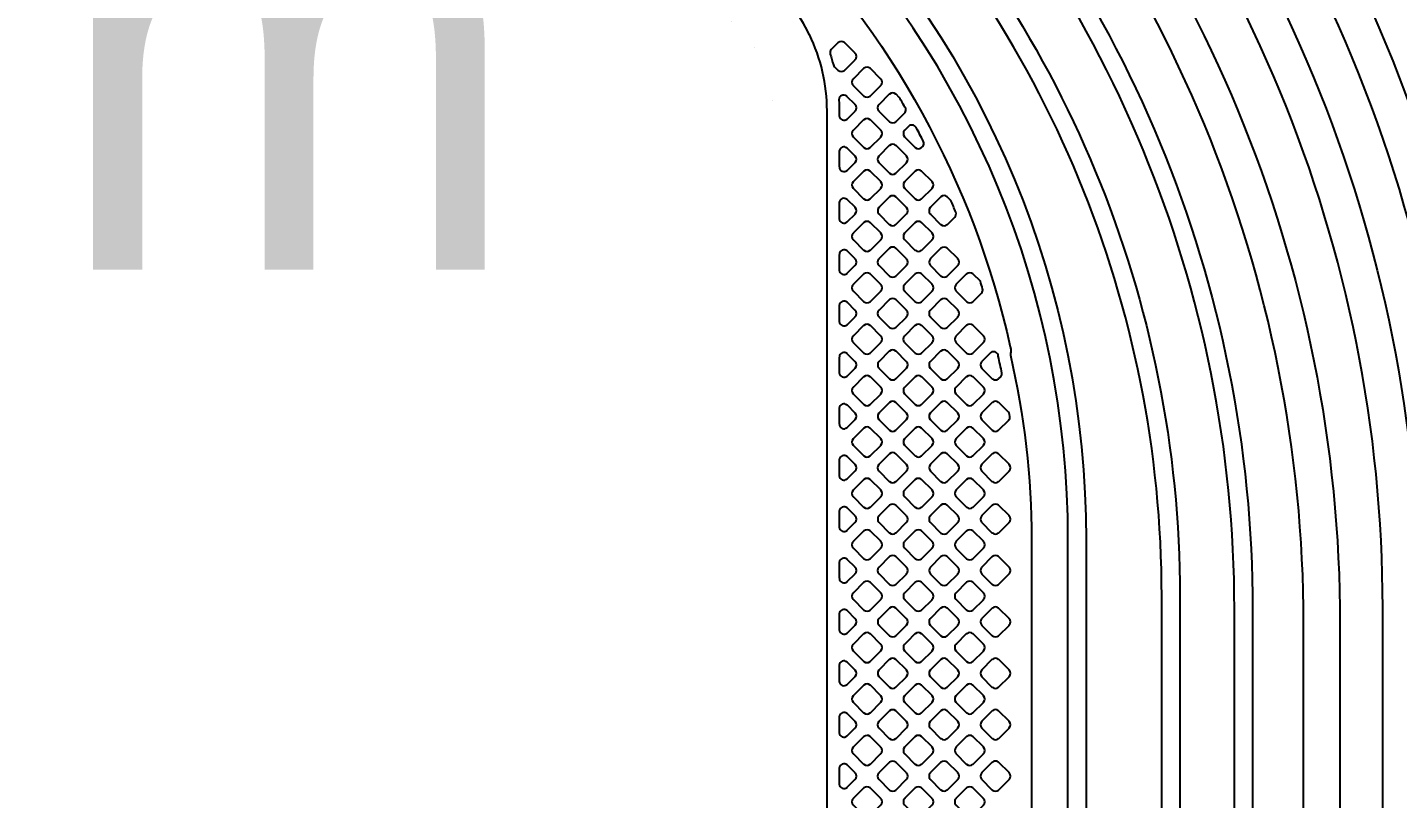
# Model space of a CAD drawing. Extents: x 0 to 248, y 0 to 175.
# Drawn here: x 80.32 to 86.07, y 136 to 139.23 of the extents above; entities that cross this region are included whole.
import ezdxf

# ---------------------------------------------------------------- set-up
doc = ezdxf.new("R2010")
doc.units = 0
doc.layers.add('gbr-dxf', color=7, linetype='Continuous')
doc.layers.add('gbr-outline-dxf', color=2, linetype='Continuous')
doc.layers.add('備註', color=1, linetype='Continuous', lineweight=5)
doc.styles.get("Standard").update_dxf_attribs({"font": 'txt.shx'})

msp = doc.modelspace()

# ---------------------------------------------------------------- linework, layer by layer
at = {"layer": 'gbr-dxf', "linetype": 'Continuous'}
for points in [[(82.1387, 143.7063), (84.6782, 141.1669, -0.008901), (84.6798, 141.1651, -0.198817), (86.4856, 136.8034, -0.009964)], [(86.3332, 136.806, 0.198805), (84.5704, 141.0591, -0.008527), (84.5688, 141.0607), (82.0307, 143.5988, -0.047409)], [(81.8812, 143.4832), (84.4487, 140.9157, -0.008541), (84.4503, 140.9141, -0.198904), (86.1554, 136.7975, -0.009964)], [(86.1342, 133.2969, -0.19468), (86.003, 133.6151, -0.010745), (86.0029, 133.6181), (86.0029, 136.7955, -0.007697), (86.0029, 136.7975, -0.011768), (86.003, 136.8008, 0.198646), (84.3442, 140.8047, -0.008795), (84.3425, 140.8063), (81.7716, 143.3773, -0.041071)], [(81.631, 143.2558), (84.1721, 140.7147, -0.013686), (84.175, 140.7119, -0.198913), (85.8234, 136.7325, -0.007684), (85.8234, 136.7305), (85.8234, 133.5758, -0.007344), (85.8234, 133.5739, 0.198037), (85.9778, 133.2029, -0.008541), (85.9794, 133.2013), (86.1995, 132.9812, -0.01376)], [(86.0946, 132.8706), (85.87, 133.0951, -0.009258), (85.8683, 133.0969, -0.197955), (85.671, 133.5757, -0.007691), (85.671, 133.5777), (85.671, 136.7325, -0.007639), (85.671, 136.7344, 0.198631), (84.0701, 140.6013, -0.013852), (84.0671, 140.6041), (81.5195, 143.1517, -0.041025)], [(81.4458, 142.9228), (83.9575, 140.4111, -0.019676), (83.9596, 140.4092, -0.198904), (85.4569, 136.7942, -0.01087), (85.4569, 136.7928), (85.4569, 133.6012, -0.010722), (85.4568, 133.5998, 0.198521), (85.7131, 132.9824, -0.012506), (85.7143, 132.9812), (85.8348, 132.8607, -0.019717), (85.8369, 132.8587, 0.198972), (86.4389, 132.6093, -0.010857)], [(86.4374, 132.5331, -0.197764), (85.785, 132.8028, -0.01972), (85.7829, 132.8048), (85.6592, 132.9285, -0.012236), (85.6581, 132.9297, -0.198468), (85.3806, 133.6011, -0.01087), (85.3807, 133.6025), (85.3807, 136.7942, -0.010844), (85.3807, 136.7956, 0.19869), (83.9077, 140.3533, -0.019288), (83.9056, 140.3552), (81.39, 142.8708, -0.042856)], [(81.2467, 142.6831), (83.7873, 140.1424, -0.01212), (83.7884, 140.1412, -0.198692), (85.152, 136.8503, -0.016823), (85.1521, 136.8479), (85.1521, 136.8478, -0.01087), (85.1521, 136.8464), (85.1521, 133.5565, -0.010757), (85.152, 133.5551, 0.198637), (85.4662, 132.798, -0.012534), (85.4674, 132.7968), (85.5224, 132.7418, -0.019705), (85.5245, 132.7399, 0.198958), (86.2075, 132.4569, -0.01087)], [(86.206, 132.3807, -0.197884), (85.4726, 132.684, -0.019695), (85.4705, 132.6859), (85.4123, 132.7441, -0.012167), (85.4112, 132.7453, -0.198591), (85.0758, 133.5564, -0.01087), (85.0759, 133.5578), (85.0759, 136.8458, -0.014135), (85.0758, 136.8478, 0.19892), (83.7334, 140.0885, -0.012506), (83.7322, 140.0897), (81.1909, 142.6311, -0.042133)], [(86.4595, 138.4011, 0.055953), (85.9523, 139.7236, -0.032848), (85.9509, 139.7266, 0.07689), (84.8041, 141.2928, -0.024028), (84.8025, 141.2945), (83.4868, 142.6104, -0.019428)], [(80.9647, 142.5139), (83.6011, 139.8775, -0.019676), (83.6032, 139.8755, -0.198902), (84.7586, 137.0861, -0.01087), (84.7586, 137.0847), (84.7586, 133.5615, -0.010769), (84.7586, 133.5602, 0.19862), (85.103, 132.7299, -0.012055), (85.1041, 132.7288), (85.1439, 132.689, -0.019359), (85.146, 132.687, 0.198916), (86.0695, 132.3045, -0.01087)], [(86.0681, 132.2283, -0.198101), (85.0942, 132.6311, -0.019968), (85.092, 132.6331), (85.0491, 132.676, -0.012668), (85.0479, 132.6773, -0.198561), (84.6824, 133.5615, -0.01087), (84.6824, 133.5629), (84.6824, 137.086, -0.010831), (84.6824, 137.0874, 0.198623), (83.5513, 139.8196, -0.019306), (83.5493, 139.8215), (80.9089, 142.4619, -0.042015)], [(83.4411, 139.7134, -0.142486), (84.4405, 137.8942, -0.014431), (84.4408, 137.893, -0.052744), (84.4425, 137.8771, -0.015438), (84.4424, 137.8757, -0.050643), (84.4406, 137.8604, -0.057182), (84.5297, 137.088, -0.020556), (84.5298, 137.0861), (84.5298, 136.826)], [(83.6718, 135.8074), (83.6718, 136.1664, -0.031973), (83.6718, 136.1696), (83.6718, 136.3826, -0.022988), (83.6718, 136.3848), (83.6718, 136.4512, -0.022988), (83.6718, 136.4534), (83.6718, 136.6663, -0.031973), (83.6718, 136.6695), (83.6718, 137.0285, -0.031973), (83.6718, 137.0317), (83.6718, 137.2447, -0.022988), (83.6718, 137.2469), (83.6718, 137.3135, -0.022988), (83.6718, 137.3157), (83.6718, 137.5284, -0.031973), (83.6718, 137.5316), (83.6718, 137.8906, -0.031973), (83.6718, 137.8938), (83.6718, 138.1067, -0.022988), (83.6718, 138.109), (83.6718, 138.1753, -0.022988), (83.6718, 138.1775), (83.6718, 138.3905, -0.031973), (83.6718, 138.3936), (83.6718, 138.7526, -0.0325), (83.6718, 138.7559), (83.6718, 138.8827, -0.013212), (83.6717, 138.8838, 0.114189), (83.5974, 139.204, -0.014146), (83.5969, 139.205, 0.09403), (83.4334, 139.422, -0.024145)], [(84.5298, 136.826), (84.5298, 134.671, -0.01546), (84.5297, 134.6696, -0.150288), (84.516, 134.6275, -0.040249), (84.5145, 134.6249, 0.461082), (84.5227, 134.5961, -0.041786), (84.5254, 134.5946, -0.296678), (84.5552, 134.5489), (84.5552, 133.0109, 0.199755), (84.5699, 132.9754), (84.5981, 132.9474, 0.012288), (84.6034, 132.9415), (85.3025, 132.2428), (85.3025, 132.2427, 0.017783), (85.3033, 132.2417), (85.3957, 132.1493, 0.0128), (85.4018, 132.1437), (85.4295, 132.1158, 0.199709), (85.465, 132.1011), (85.5046, 132.1011, 0.012588), (85.5128, 132.1008), (87.5105, 132.1008, -0.128276)]]:
    msp.add_lwpolyline(points, format="xyb", dxfattribs=at)
for points in [[(83.6849, 139.1228, -0.039591), (83.685, 139.1224, -0.015149), (83.698, 139.0772), (83.698, 139.0772, 0.116857), (83.7026, 139.0692, -0.041476), (83.7028, 139.0689), (83.7168, 139.0549, -0.100151), (83.7186, 139.0539, 0.379308), (83.7445, 139.0539, -0.09601), (83.7461, 139.0549), (83.7887, 139.0974, -0.096227), (83.7897, 139.099, 0.379422), (83.7896, 139.125, -0.104293), (83.7886, 139.1268), (83.7461, 139.1693, -0.092072), (83.7445, 139.1703, 0.379478), (83.7186, 139.1703, -0.095649), (83.7169, 139.1693), (83.6894, 139.1418, 0.260863)], [(83.7811, 138.9914, -0.099643), (83.7821, 138.9897), (83.8247, 138.9471, -0.095897), (83.8263, 138.9461, 0.378479), (83.8522, 138.9461, -0.095527), (83.8538, 138.9471), (83.8965, 138.9898, -0.096197), (83.8975, 138.9914, 0.378968), (83.8974, 139.0173, -0.093088), (83.8965, 139.0189), (83.8539, 139.0615, -0.096857), (83.8522, 139.0625, 0.379731), (83.8263, 139.0625, -0.096458), (83.8246, 139.0615), (83.7821, 139.019, -0.096627), (83.7811, 139.0173, 0.379471)], [(83.7212, 138.9293, -0.014257), (83.7225, 138.885, -0.013629), (83.7226, 138.8838), (83.7226, 138.8658, -0.066699), (83.7231, 138.8628, 0.625178), (83.7555, 138.8494, -0.06468), (83.7579, 138.8511), (83.7888, 138.882, -0.096301), (83.7898, 138.8837, 0.378677), (83.7898, 138.9096, -0.088275), (83.7889, 138.9111), (83.7551, 138.9448, -0.029062), (83.7543, 138.9455, 0.645639), (83.7213, 138.9306, -0.03381)], [(83.8888, 138.9095, 0.379124), (83.8888, 138.8836, -0.097307), (83.8898, 138.8819), (83.9323, 138.8395, -0.108174), (83.9341, 138.8384, 0.379423), (83.9601, 138.8384, -0.095778), (83.9617, 138.8394), (83.9994, 138.8771, 0.216781), (84.0016, 138.894, 0.003737), (83.9746, 138.9408), (83.9616, 138.9538, -0.09904), (83.9599, 138.9548, 0.37898), (83.934, 138.9548, -0.095506), (83.9324, 138.9538), (83.8898, 138.9112, -0.096509)], [(83.7811, 138.8017, 0.379124), (83.7811, 138.7757, -0.092701), (83.782, 138.7742), (83.8248, 138.7315, -0.087638), (83.8262, 138.7305, 0.379308), (83.8522, 138.7305, -0.095968), (83.8538, 138.7315), (83.8966, 138.7743, -0.096737), (83.8976, 138.7759, 0.379351), (83.8975, 138.8019, -0.083601), (83.8967, 138.8033), (83.8538, 138.8461, -0.087737), (83.8523, 138.847, 0.378975), (83.8264, 138.8471, -0.095649), (83.8247, 138.8461), (83.782, 138.8033, -0.096742)], [(83.9966, 138.7759, -0.103884), (83.9977, 138.7741), (84.0402, 138.7315, -0.100463), (84.0419, 138.7305, 0.378831), (84.0679, 138.7306, -0.096117), (84.0695, 138.7315), (84.0743, 138.7363, 0.236617), (84.0769, 138.7544, 0.004621), (84.0457, 138.8139, -0.070498), (84.0444, 138.8155, 0.466242), (84.0147, 138.8199, -0.071671), (84.0129, 138.8187), (83.9976, 138.8035, -0.096423), (83.9967, 138.8018, 0.379471)], [(83.7226, 138.6504, -0.068409), (83.7232, 138.6474, 0.624734), (83.7555, 138.634, -0.066616), (83.758, 138.6356), (83.7887, 138.6664, -0.095585), (83.7897, 138.668, 0.379422), (83.7897, 138.694, -0.10047), (83.7887, 138.6957), (83.7581, 138.7263, -0.071517), (83.7554, 138.728, 0.625468), (83.7231, 138.7147, -0.062802), (83.7226, 138.7119)], [(83.8888, 138.6681, -0.096117), (83.8898, 138.6664), (83.9325, 138.6237, -0.09197), (83.9341, 138.6227, 0.37889), (83.96, 138.6227, -0.096117), (83.9617, 138.6237), (84.0043, 138.6664, -0.095895), (84.0053, 138.668, 0.379201), (84.0053, 138.694, -0.096625), (84.0043, 138.6956), (83.9615, 138.7384, -0.083651), (83.9601, 138.7393, 0.379731), (83.9341, 138.7393, -0.096458), (83.9325, 138.7383), (83.8898, 138.6957, -0.096627), (83.8888, 138.694, 0.3795)], [(83.7811, 138.5603, -0.087784), (83.782, 138.5588), (83.825, 138.5159, -0.083651), (83.8264, 138.515, 0.37981), (83.8523, 138.515, -0.096103), (83.854, 138.516), (83.8966, 138.5586, -0.095819), (83.8975, 138.5602, 0.37981), (83.8975, 138.5862, -0.09253), (83.8966, 138.5878), (83.8539, 138.6305, -0.096627), (83.8522, 138.6315, 0.379731), (83.8263, 138.6315, -0.096723), (83.8246, 138.6305), (83.7821, 138.5879, -0.096627), (83.7811, 138.5863, 0.379731)], [(83.9967, 138.5862, 0.37947), (83.9967, 138.5602, -0.10047), (83.9977, 138.5585), (84.0402, 138.5161, -0.096111), (84.0418, 138.5151, 0.37981), (84.0678, 138.5151, -0.095956), (84.0694, 138.5161), (84.112, 138.5587, -0.096332), (84.113, 138.5603, 0.379308), (84.113, 138.5863, -0.092052), (84.1121, 138.5878), (84.0695, 138.6304, -0.096227), (84.0678, 138.6314, 0.379), (84.0419, 138.6314, -0.095968), (84.0403, 138.6305), (83.9977, 138.5878, -0.096857)], [(83.7226, 138.4345, -0.065065), (83.7231, 138.4317, 0.625143), (83.7554, 138.4183, -0.066777), (83.7579, 138.42), (83.7889, 138.4509, -0.095916), (83.7898, 138.4526, 0.379639), (83.7898, 138.4785, -0.096625), (83.7889, 138.4802), (83.7581, 138.511, -0.069647), (83.7555, 138.5127, 0.625453), (83.7231, 138.4993, -0.066867), (83.7226, 138.4964)], [(83.889, 138.4525, -0.096625), (83.89, 138.4509), (83.9325, 138.4083, -0.092072), (83.9341, 138.4074, 0.37981), (83.9601, 138.4074, -0.096625), (83.9617, 138.4084), (84.0042, 138.4509, -0.096111), (84.0052, 138.4525, 0.37981), (84.0052, 138.4785, -0.100399), (84.0042, 138.4802), (83.9618, 138.5225, -0.104691), (83.96, 138.5236, 0.379731), (83.9341, 138.5236, -0.096723), (83.9324, 138.5226), (83.89, 138.4802, -0.096627), (83.889, 138.4785, 0.379731)], [(84.1044, 138.4525, -0.10047), (84.1054, 138.4508), (84.148, 138.4082, -0.096111), (84.1496, 138.4073, 0.379212), (84.1756, 138.4072, -0.095866), (84.1772, 138.4082), (84.2075, 138.4385, 0.282189), (84.2117, 138.459, -0.052898), (84.2116, 138.4595, 0.003677), (84.1913, 138.5087), (84.1772, 138.5228, -0.095686), (84.1755, 138.5237, 0.379254), (84.1496, 138.5237, -0.096458), (84.1479, 138.5227), (84.1054, 138.4802, -0.096627), (84.1044, 138.4785, 0.379731)], [(83.7811, 138.3706, 0.378939), (83.7811, 138.3447, -0.100082), (83.7821, 138.343), (83.8246, 138.3005, -0.096227), (83.8263, 138.2995, 0.379201), (83.8522, 138.2995, -0.095956), (83.8538, 138.3005), (83.8966, 138.3432, -0.096332), (83.8975, 138.3449, 0.37981), (83.8975, 138.3708, -0.096723), (83.8966, 138.3725), (83.8541, 138.4149, -0.100824), (83.8524, 138.4159, 0.3795), (83.8264, 138.4159, -0.096614), (83.8248, 138.415), (83.7821, 138.3723, -0.096539)], [(83.9966, 138.3448, -0.083235), (83.9975, 138.3434), (84.0403, 138.3006, -0.096332), (84.042, 138.2996, 0.37981), (84.0679, 138.2996, -0.096625), (84.0696, 138.3006), (84.1121, 138.3431, -0.096111), (84.113, 138.3447, 0.37981), (84.113, 138.3707, -0.096458), (84.1121, 138.3723), (84.0695, 138.4149, -0.100824), (84.0677, 138.4159, 0.379731), (84.0418, 138.4159, -0.096723), (84.0401, 138.4149), (83.9976, 138.3724, -0.096857), (83.9966, 138.3707, 0.379731)], [(83.8888, 138.237, -0.104392), (83.8899, 138.2352), (83.9324, 138.1927, -0.100151), (83.9341, 138.1917, 0.37981), (83.96, 138.1917, -0.095956), (83.9617, 138.1927), (84.0043, 138.2353, -0.096332), (84.0053, 138.237, 0.37981), (84.0053, 138.2629, -0.108361), (84.0042, 138.2648), (83.9617, 138.3073, -0.096857), (83.9601, 138.3083, 0.379731), (83.9341, 138.3083, -0.096458), (83.9325, 138.3073), (83.8898, 138.2646, -0.096627), (83.8888, 138.263, 0.379731)], [(84.1045, 138.237, -0.096157), (84.1055, 138.2354), (84.1482, 138.1927, -0.091703), (84.1498, 138.1917, 0.37889), (84.1757, 138.1917, -0.095612), (84.1773, 138.1927), (84.2199, 138.2353, -0.095296), (84.2208, 138.2369, 0.37889), (84.2208, 138.2628, -0.100402), (84.2198, 138.2645), (84.1773, 138.3071, -0.104354), (84.1755, 138.3081, 0.379249), (84.1496, 138.3081, -0.096723), (84.1479, 138.3071), (84.1055, 138.2646, -0.096857), (84.1045, 138.263, 0.3795)], [(83.7226, 138.219, -0.061194), (83.723, 138.2163, 0.625383), (83.7555, 138.2029, -0.061204), (83.7578, 138.2044), (83.7887, 138.2353, -0.096332), (83.7896, 138.237, 0.37981), (83.7896, 138.2629, -0.096608), (83.7887, 138.2646), (83.7577, 138.2955, -0.059848), (83.7555, 138.2971, 0.625453), (83.7232, 138.2837, -0.068386), (83.7226, 138.2807)], [(83.781, 138.1292, -0.096625), (83.782, 138.1275), (83.8247, 138.0848, -0.092233), (83.8262, 138.0839, 0.37981), (83.8522, 138.0839, -0.095956), (83.8538, 138.0848), (83.8966, 138.1276, -0.096332), (83.8975, 138.1292, 0.37981), (83.8975, 138.1552, -0.083317), (83.8967, 138.1566), (83.8537, 138.1995, -0.088202), (83.8522, 138.2004, 0.379731), (83.8263, 138.2004, -0.096458), (83.8246, 138.1994), (83.782, 138.1568, -0.096627), (83.781, 138.1551, 0.379731)], [(83.9967, 138.1292, -0.108153), (83.9977, 138.1273), (84.0401, 138.085, -0.10442), (84.0419, 138.084, 0.379409), (84.0678, 138.0839, -0.096225), (84.0695, 138.0849), (84.1122, 138.1276, -0.095296), (84.1131, 138.1292, 0.379249), (84.1131, 138.1552, -0.104293), (84.1121, 138.157), (84.0697, 138.1993, -0.108515), (84.0678, 138.2004, 0.379731), (84.0419, 138.2004, -0.096458), (84.0402, 138.1994), (83.9977, 138.1568, -0.096627), (83.9967, 138.1552, 0.379731)], [(84.2122, 138.1551, 0.379298), (84.2123, 138.1292, -0.087784), (84.2132, 138.1277), (84.256, 138.0849, -0.083651), (84.2574, 138.084, 0.379423), (84.2833, 138.084, -0.095506), (84.285, 138.0849), (84.3197, 138.1196, 0.255886), (84.3244, 138.1383, 0.002306), (84.3148, 138.1695), (84.285, 138.1993, -0.096111), (84.2834, 138.2003, 0.3795), (84.2574, 138.2003, -0.096475), (84.2558, 138.1993), (84.2132, 138.1568, -0.096206)], [(83.7226, 138.0035, -0.065065), (83.7231, 138.0006, 0.625143), (83.7554, 137.9872, -0.066777), (83.7579, 137.9889), (83.7887, 138.0197, -0.095916), (83.7897, 138.0214, 0.379639), (83.7897, 138.0474, -0.087784), (83.7888, 138.0488), (83.7577, 138.08, -0.058979), (83.7555, 138.0815, 0.625442), (83.723, 138.068, -0.061047), (83.7226, 138.0653)], [(83.8889, 138.0214, -0.104392), (83.8899, 138.0196), (83.9323, 137.9772, -0.100519), (83.934, 137.9762, 0.379409), (83.96, 137.9761, -0.095866), (83.9616, 137.9771), (84.0043, 138.0198, -0.095602), (84.0053, 138.0214, 0.379249), (84.0053, 138.0474, -0.092348), (84.0043, 138.0489), (83.9617, 138.0916, -0.096111), (83.96, 138.0925, 0.379731), (83.9341, 138.0925, -0.096458), (83.9324, 138.0916), (83.8898, 138.049, -0.096627), (83.8889, 138.0474, 0.379731)], [(84.1044, 138.0214, -0.103884), (84.1054, 138.0196), (84.1479, 137.9772, -0.100093), (84.1496, 137.9762, 0.378952), (84.1755, 137.9762, -0.09601), (84.1772, 137.9771), (84.2198, 138.0198, -0.096227), (84.2208, 138.0215, 0.379422), (84.2208, 138.0474, -0.108195), (84.2198, 138.0493), (84.1774, 138.0917, -0.096627), (84.1757, 138.0927, 0.3795), (84.1498, 138.0927, -0.096117), (84.1481, 138.0917), (84.1054, 138.049, -0.095824), (84.1044, 138.0473, 0.378699)], [(83.7811, 137.9396, 0.378939), (83.7811, 137.9137, -0.092052), (83.782, 137.9121), (83.8248, 137.8693, -0.08752), (83.8263, 137.8684, 0.37889), (83.8522, 137.8684, -0.09601), (83.8539, 137.8694), (83.8965, 137.912, -0.095602), (83.8975, 137.9137, 0.379249), (83.8975, 137.9396, -0.088014), (83.8965, 137.9411), (83.8538, 137.9838, -0.092289), (83.8522, 137.9848, 0.3795), (83.8263, 137.9848, -0.096614), (83.8246, 137.9838), (83.7821, 137.9412, -0.096539)], [(83.9965, 137.9395, 0.379298), (83.9965, 137.9136, -0.092348), (83.9975, 137.912), (84.04, 137.8694, -0.10399), (84.0418, 137.8684, 0.379308), (84.0678, 137.8684, -0.09601), (84.0694, 137.8694), (84.1121, 137.912, -0.096227), (84.113, 137.9137, 0.379191), (84.113, 137.9396, -0.087916), (84.1121, 137.9411), (84.0694, 137.9839, -0.092187), (84.0678, 137.9848, 0.379019), (84.0419, 137.9848, -0.096117), (84.0402, 137.9838), (83.9975, 137.9411, -0.095895)], [(84.2122, 137.9136, -0.10047), (84.2132, 137.9119), (84.2556, 137.8694, -0.096111), (84.2573, 137.8685, 0.37981), (84.2832, 137.8685, -0.095956), (84.2849, 137.8694), (84.3276, 137.9122, -0.096332), (84.3286, 137.9138, 0.37981), (84.3286, 137.9398, -0.096625), (84.3276, 137.9414), (84.2851, 137.9839, -0.100151), (84.2834, 137.9849, 0.379731), (84.2574, 137.9849, -0.096458), (84.2558, 137.9839), (84.2131, 137.9413, -0.096627), (84.2122, 137.9396, 0.379731)], [(83.7226, 137.7882, -0.067467), (83.7231, 137.7852, 0.625026), (83.7554, 137.7719, -0.067695), (83.758, 137.7735), (83.7887, 137.8043, -0.095824), (83.7897, 137.8059, 0.379189), (83.7897, 137.8319, -0.10399), (83.7886, 137.8337), (83.7579, 137.8644, -0.064674), (83.7555, 137.8661, 0.625072), (83.7232, 137.8527, -0.068386), (83.7226, 137.8497)], [(83.8889, 137.8319, 0.37889), (83.8889, 137.806, -0.100154), (83.8899, 137.8043), (83.9325, 137.7616, -0.095895), (83.9341, 137.7607, 0.379201), (83.9601, 137.7607, -0.096625), (83.9617, 137.7617), (84.0042, 137.8042, -0.096111), (84.0052, 137.8058, 0.379423), (84.0052, 137.8318, -0.09601), (84.0042, 137.8334), (83.9616, 137.876, -0.099909), (83.9599, 137.877, 0.378358), (83.934, 137.877, -0.096355), (83.9324, 137.876), (83.8898, 137.8335, -0.095796)], [(84.1044, 137.8059, -0.104392), (84.1054, 137.8041), (84.1478, 137.7617, -0.100151), (84.1495, 137.7607, 0.37981), (84.1755, 137.7607, -0.095956), (84.1771, 137.7617), (84.2197, 137.8043, -0.096332), (84.2207, 137.8059, 0.37981), (84.2207, 137.8319, -0.092348), (84.2198, 137.8335), (84.1772, 137.876, -0.096111), (84.1755, 137.877, 0.379731), (84.1496, 137.877, -0.096458), (84.1479, 137.876), (84.1054, 137.8335, -0.096627), (84.1044, 137.8318, 0.379731)], [(84.3198, 137.8319, 0.379347), (84.3198, 137.8059, -0.10047), (84.3209, 137.8042), (84.3634, 137.7616, -0.096111), (84.3651, 137.7606, 0.37981), (84.3911, 137.7606, -0.095956), (84.3927, 137.7616), (84.4002, 137.7691, 0.218209), (84.4054, 137.7849, 0.00539), (84.3897, 137.8551, -0.055388), (84.389, 137.8606, 0.484299), (84.3587, 137.8714), (84.3208, 137.8335, -0.095895)], [(83.7811, 137.6983, -0.087715), (83.782, 137.6968), (83.825, 137.6538, -0.083374), (83.8264, 137.6529, 0.379422), (83.8523, 137.653, -0.096625), (83.854, 137.6539), (83.8966, 137.6965, -0.096111), (83.8975, 137.6982, 0.37975), (83.8975, 137.7241, -0.092029), (83.8966, 137.7257), (83.8539, 137.7684, -0.096423), (83.8523, 137.7694, 0.378734), (83.8263, 137.7694, -0.096528), (83.8247, 137.7684), (83.7821, 137.7258, -0.096206), (83.7811, 137.7242, 0.378699)], [(83.9966, 137.6981, -0.087784), (83.9975, 137.6966), (84.0401, 137.654, -0.100151), (84.0418, 137.653, 0.379308), (84.0678, 137.653, -0.09601), (84.0694, 137.654), (84.1119, 137.6965, -0.096227), (84.1129, 137.6982, 0.379191), (84.1129, 137.7241, -0.092029), (84.112, 137.7257), (84.0694, 137.7683, -0.096539), (84.0677, 137.7692, 0.379249), (84.0418, 137.7692, -0.096458), (84.0401, 137.7682), (83.9976, 137.7257, -0.096627), (83.9966, 137.7241, 0.379731)], [(84.212, 137.6981, -0.096475), (84.213, 137.6965), (84.2557, 137.6538, -0.092289), (84.2573, 137.6528, 0.37981), (84.2832, 137.6528, -0.096625), (84.2849, 137.6538), (84.3276, 137.6965, -0.096332), (84.3286, 137.6982, 0.37981), (84.3286, 137.7241, -0.083317), (84.3277, 137.7255), (84.2848, 137.7685, -0.088202), (84.2833, 137.7694, 0.379731), (84.2573, 137.7694, -0.096458), (84.2557, 137.7684), (84.213, 137.7257, -0.096627), (84.212, 137.7241, 0.379731)], [(83.7226, 137.5726, -0.068409), (83.7232, 137.5696, 0.624734), (83.7555, 137.5562, -0.066774), (83.758, 137.5579), (83.7888, 137.5888, -0.096227), (83.7898, 137.5904, 0.379191), (83.7898, 137.6164, -0.104473), (83.7888, 137.6182), (83.7582, 137.6488, -0.073608), (83.7554, 137.6506, 0.624756), (83.7231, 137.6372, -0.06317), (83.7226, 137.6344)], [(83.889, 137.5905, -0.096625), (83.89, 137.5888), (83.9325, 137.5463, -0.092233), (83.9341, 137.5453, 0.379308), (83.96, 137.5453, -0.09601), (83.9617, 137.5463), (84.0042, 137.5888, -0.096227), (84.0052, 137.5904, 0.378952), (84.0052, 137.6164, -0.100076), (84.0042, 137.6181), (83.9618, 137.6605, -0.104677), (83.96, 137.6615, 0.37947), (83.9341, 137.6615, -0.096458), (83.9324, 137.6605), (83.89, 137.6181, -0.096627), (83.889, 137.6164, 0.379731)], [(84.1044, 137.6164, 0.379249), (84.1044, 137.5905, -0.100285), (84.1054, 137.5887), (84.148, 137.5462, -0.096627), (84.1496, 137.5452, 0.379308), (84.1756, 137.5452, -0.095968), (84.1772, 137.5461), (84.2197, 137.5887, -0.096328), (84.2207, 137.5903, 0.379422), (84.2207, 137.6163, -0.096625), (84.2197, 137.6179), (84.1771, 137.6605, -0.100476), (84.1754, 137.6615, 0.3795), (84.1495, 137.6615, -0.096614), (84.1478, 137.6605), (84.1053, 137.6181, -0.096195)], [(84.3199, 137.5903, -0.100588), (84.3209, 137.5886), (84.3634, 137.5461, -0.096539), (84.365, 137.5451, 0.379201), (84.391, 137.5452, -0.095956), (84.3926, 137.5461), (84.4336, 137.5871, 0.222136), (84.4388, 137.6032), (84.4377, 137.6107, 0.141667), (84.4326, 137.6206), (84.3925, 137.6607, -0.083651), (84.3911, 137.6616, 0.379731), (84.3652, 137.6616, -0.096458), (84.3635, 137.6606), (84.3209, 137.6179, -0.096423), (84.3199, 137.6163, 0.3795)], [(83.7811, 137.4826, -0.10047), (83.7821, 137.4809), (83.8246, 137.4384, -0.096111), (83.8262, 137.4374, 0.37981), (83.8522, 137.4374, -0.095956), (83.8538, 137.4384), (83.8966, 137.4811, -0.096332), (83.8975, 137.4828, 0.37981), (83.8975, 137.5087, -0.096625), (83.8966, 137.5104), (83.8541, 137.5529, -0.100151), (83.8524, 137.5539, 0.379731), (83.8264, 137.5539, -0.096458), (83.8248, 137.5529), (83.7821, 137.5102, -0.096627), (83.7811, 137.5086, 0.379731)], [(83.9966, 137.5086, 0.379249), (83.9966, 137.4827, -0.083317), (83.9975, 137.4813), (84.0403, 137.4385, -0.096111), (84.042, 137.4375, 0.37981), (84.0679, 137.4375, -0.095956), (84.0696, 137.4385), (84.1121, 137.481, -0.096111), (84.113, 137.4826, 0.379451), (84.113, 137.5086, -0.096475), (84.1121, 137.5102), (84.0694, 137.5529, -0.100215), (84.0677, 137.5539, 0.378939), (84.0418, 137.5538, -0.096614), (84.0401, 137.5529), (83.9976, 137.5103, -0.096195)], [(84.2122, 137.4826, -0.092348), (84.2131, 137.481), (84.2558, 137.4384, -0.088202), (84.2573, 137.4374, 0.37981), (84.2832, 137.4374, -0.095956), (84.2849, 137.4384), (84.3275, 137.481, -0.096332), (84.3285, 137.4826, 0.37981), (84.3285, 137.5086, -0.087784), (84.3275, 137.5101), (84.2849, 137.5528, -0.092233), (84.2833, 137.5537, 0.379731), (84.2573, 137.5537, -0.096458), (84.2557, 137.5528), (84.2131, 137.5102, -0.096627), (84.2122, 137.5086, 0.379731)], [(83.8888, 137.3749, -0.104392), (83.8899, 137.3731), (83.9324, 137.3306, -0.100151), (83.9341, 137.3296, 0.37981), (83.96, 137.3296, -0.095956), (83.9617, 137.3306), (84.0043, 137.3732, -0.096332), (84.0053, 137.3749, 0.37981), (84.0053, 137.4008, -0.108153), (84.0042, 137.4027), (83.9617, 137.4452, -0.096111), (83.9601, 137.4462, 0.379731), (83.9341, 137.4462, -0.096458), (83.9325, 137.4452), (83.8898, 137.4025, -0.096627), (83.8888, 137.4009, 0.379731)], [(84.1045, 137.375, -0.096458), (84.1055, 137.3733), (84.1481, 137.3307, -0.092289), (84.1496, 137.3298, 0.37981), (84.1756, 137.3298, -0.096625), (84.1772, 137.3308), (84.2197, 137.3733, -0.096332), (84.2207, 137.3749, 0.37981), (84.2207, 137.4009, -0.10047), (84.2197, 137.4026), (84.1773, 137.445, -0.10399), (84.1755, 137.446, 0.379731), (84.1496, 137.446, -0.096458), (84.1479, 137.445), (84.1055, 137.4026, -0.096857), (84.1045, 137.4009, 0.379731)], [(84.3199, 137.3749, -0.096259), (84.3208, 137.3733), (84.3636, 137.3306, -0.092187), (84.3651, 137.3296, 0.379201), (84.3911, 137.3296, -0.095956), (84.3927, 137.3306), (84.4352, 137.3731, -0.096332), (84.4362, 137.3748, 0.37981), (84.4362, 137.4007, -0.10047), (84.4352, 137.4024), (84.3925, 137.4451, -0.088202), (84.391, 137.4461, 0.379357), (84.3651, 137.4461, -0.096507), (84.3634, 137.4451), (84.3208, 137.4025, -0.096527), (84.3199, 137.4009, 0.379112)], [(83.7226, 137.357, -0.063333), (83.7231, 137.3542, 0.625143), (83.7554, 137.3408, -0.066777), (83.7579, 137.3425), (83.7887, 137.3733, -0.095916), (83.7897, 137.3749, 0.379639), (83.7897, 137.4009, -0.087784), (83.7888, 137.4024), (83.7578, 137.4333, -0.064776), (83.7554, 137.4349, 0.625453), (83.7231, 137.4216, -0.064895), (83.7226, 137.4187)], [(83.7811, 137.2932, 0.37947), (83.7811, 137.2672, -0.095956), (83.7821, 137.2656), (83.8248, 137.2229, -0.092126), (83.8264, 137.2219, 0.379308), (83.8523, 137.2219, -0.09601), (83.8539, 137.2229), (83.8966, 137.2655, -0.095916), (83.8976, 137.2671, 0.379422), (83.8975, 137.2931, -0.083317), (83.8967, 137.2945), (83.8537, 137.3374, -0.088202), (83.8522, 137.3383, 0.379357), (83.8263, 137.3384, -0.096507), (83.8247, 137.3374), (83.7821, 137.2948, -0.096527)], [(83.9966, 137.2671, -0.096458), (83.9976, 137.2654), (84.04, 137.223, -0.108174), (84.0418, 137.222, 0.37981), (84.0678, 137.222, -0.096625), (84.0694, 137.223), (84.1121, 137.2656, -0.096111), (84.113, 137.2672, 0.37981), (84.113, 137.2932, -0.100399), (84.112, 137.2949), (84.0697, 137.3373, -0.104691), (84.0679, 137.3383, 0.379731), (84.0419, 137.3383, -0.096723), (84.0402, 137.3373), (83.9976, 137.2947, -0.096857), (83.9966, 137.293, 0.379731)], [(84.2121, 137.2672, -0.087946), (84.213, 137.2657), (84.256, 137.2228, -0.083374), (84.2574, 137.2219, 0.379422), (84.2834, 137.2219, -0.096625), (84.285, 137.2229), (84.3276, 137.2655, -0.096332), (84.3286, 137.2671, 0.379308), (84.3286, 137.2931, -0.092052), (84.3277, 137.2946), (84.2849, 137.3374, -0.096328), (84.2833, 137.3384, 0.37947), (84.2573, 137.3383, -0.096723), (84.2557, 137.3374), (84.2131, 137.2948, -0.096627), (84.2122, 137.2932, 0.379357)], [(83.7226, 137.1415, -0.066672), (83.7231, 137.1386, 0.624734), (83.7554, 137.1252, -0.066774), (83.7579, 137.1269), (83.7888, 137.1577, -0.096227), (83.7898, 137.1594, 0.379422), (83.7898, 137.1853, -0.100399), (83.7888, 137.1871), (83.7578, 137.218, -0.062209), (83.7555, 137.2196, 0.625499), (83.7231, 137.2062, -0.068286), (83.7226, 137.2032)], [(83.889, 137.1594, -0.104392), (83.89, 137.1576), (83.9324, 137.1153, -0.100476), (83.9341, 137.1143, 0.37981), (83.9601, 137.1143, -0.096625), (83.9617, 137.1152), (84.0042, 137.1577, -0.096111), (84.0052, 137.1594, 0.37981), (84.0052, 137.1854, -0.09253), (84.0042, 137.1869), (83.9617, 137.2295, -0.096627), (83.96, 137.2305, 0.379731), (83.9341, 137.2305, -0.096723), (83.9324, 137.2295), (83.89, 137.1871, -0.096627), (83.889, 137.1854, 0.379731)], [(84.1043, 137.1594, -0.103956), (84.1054, 137.1576), (84.1479, 137.1151, -0.100093), (84.1496, 137.1141, 0.379422), (84.1756, 137.1141, -0.096625), (84.1772, 137.1151), (84.2198, 137.1577, -0.096111), (84.2208, 137.1594, 0.379451), (84.2208, 137.1853, -0.1082), (84.2198, 137.1872), (84.1772, 137.2297, -0.096539), (84.1756, 137.2307, 0.379249), (84.1496, 137.2307, -0.096458), (84.148, 137.2297), (84.1053, 137.187, -0.096627), (84.1044, 137.1854, 0.379357)], [(84.32, 137.1854, 0.37947), (84.32, 137.1594, -0.092348), (84.321, 137.1578), (84.3636, 137.1152, -0.088202), (84.3651, 137.1142, 0.37981), (84.3911, 137.1142, -0.095956), (84.3927, 137.1152), (84.4352, 137.1577, -0.096111), (84.4362, 137.1594, 0.379451), (84.4362, 137.1853, -0.104473), (84.4352, 137.1871), (84.3927, 137.2296, -0.091578), (84.3911, 137.2306, 0.378699), (84.3652, 137.2306, -0.095862), (84.3635, 137.2296), (84.321, 137.187, -0.096423)], [(83.7811, 137.0516, -0.092348), (83.7821, 137.05), (83.8247, 137.0073, -0.088202), (83.8262, 137.0064, 0.37981), (83.8522, 137.0064, -0.095956), (83.8538, 137.0074), (83.8966, 137.0501, -0.096111), (83.8975, 137.0517, 0.37981), (83.8975, 137.0777, -0.087748), (83.8966, 137.0792), (83.8539, 137.1219, -0.092126), (83.8524, 137.1228, 0.379731), (83.8264, 137.1228, -0.096458), (83.8248, 137.1218), (83.7821, 137.0792, -0.096627), (83.7811, 137.0775, 0.379731)], [(83.9966, 137.0517, -0.09221), (83.9975, 137.0501), (84.0402, 137.0075, -0.104354), (84.042, 137.0064, 0.379201), (84.0679, 137.0065, -0.096625), (84.0696, 137.0074), (84.1121, 137.0499, -0.096111), (84.113, 137.0516, 0.379451), (84.113, 137.0775, -0.087916), (84.1121, 137.079), (84.0693, 137.1219, -0.092187), (84.0677, 137.1228, 0.379249), (84.0418, 137.1228, -0.096458), (84.0401, 137.1218), (83.9976, 137.0793, -0.096627), (83.9966, 137.0776, 0.3795)], [(84.2122, 137.0516, -0.10047), (84.2132, 137.0498), (84.2556, 137.0074, -0.096111), (84.2573, 137.0064, 0.37981), (84.2832, 137.0064, -0.095956), (84.2849, 137.0074), (84.3276, 137.0501, -0.096332), (84.3286, 137.0517, 0.37981), (84.3286, 137.0777, -0.096625), (84.3276, 137.0794), (84.2851, 137.1218, -0.100151), (84.2834, 137.1228, 0.379731), (84.2574, 137.1228, -0.096458), (84.2558, 137.1218), (84.2131, 137.0792, -0.096627), (84.2122, 137.0775, 0.379731)], [(83.7226, 136.9262, -0.068409), (83.7232, 136.9232, 0.624734), (83.7555, 136.9098, -0.066616), (83.758, 136.9115), (83.7887, 136.9422, -0.095585), (83.7897, 136.9439, 0.379422), (83.7897, 136.9698, -0.10047), (83.7887, 136.9716), (83.7581, 137.0021, -0.071973), (83.7554, 137.0039, 0.625453), (83.7231, 136.9905, -0.06317), (83.7226, 136.9877)], [(83.8888, 136.9439, -0.096259), (83.8898, 136.9423), (83.9325, 136.8995, -0.092187), (83.9341, 136.8986, 0.379201), (83.96, 136.8986, -0.095956), (83.9617, 136.8996), (84.0043, 136.9422, -0.096111), (84.0053, 136.9438, 0.379308), (84.0053, 136.9698, -0.099971), (84.0043, 136.9715), (83.9616, 137.0143, -0.087864), (83.9601, 137.0152, 0.37947), (83.9341, 137.0151, -0.096458), (83.9325, 137.0142), (83.8898, 136.9715, -0.096857), (83.8888, 136.9699, 0.3795)], [(84.1045, 136.9699, 0.378939), (84.1045, 136.9439, -0.104473), (84.1055, 136.9421), (84.1479, 136.8997, -0.100215), (84.1496, 136.8987, 0.379201), (84.1756, 136.8987, -0.095956), (84.1772, 136.8997), (84.2197, 136.9422, -0.096332), (84.2207, 136.9439, 0.37981), (84.2207, 136.9698, -0.092348), (84.2198, 136.9714), (84.1772, 137.014, -0.096111), (84.1755, 137.0149, 0.3795), (84.1496, 137.015, -0.096259), (84.1479, 137.014), (84.1055, 136.9715, -0.095895)], [(84.3198, 136.9439, -0.100588), (84.3208, 136.9422), (84.3635, 136.8995, -0.096539), (84.3651, 136.8986, 0.379201), (84.3911, 136.8986, -0.095956), (84.3927, 136.8996), (84.4354, 136.9423, -0.096332), (84.4364, 136.9439, 0.37981), (84.4364, 136.9699, -0.096625), (84.4354, 136.9715), (84.3928, 137.0141, -0.100151), (84.3911, 137.0151, 0.379357), (84.3652, 137.0151, -0.096507), (84.3635, 137.0142), (84.3208, 136.9715, -0.096527), (84.3198, 136.9698, 0.379112)], [(83.7811, 136.8361, -0.083317), (83.782, 136.8347), (83.8249, 136.7918, -0.091364), (83.8264, 136.7909, 0.378943), (83.8524, 136.7909, -0.095778), (83.854, 136.7919), (83.8965, 136.8344, -0.096332), (83.8975, 136.8361, 0.379308), (83.8975, 136.862, -0.095968), (83.8966, 136.8637), (83.8539, 136.9063, -0.100093), (83.8522, 136.9073, 0.37947), (83.8263, 136.9073, -0.096723), (83.8246, 136.9063), (83.7821, 136.8638, -0.096627), (83.7811, 136.8621, 0.379731)], [(83.9966, 136.862, 0.379076), (83.9967, 136.8361, -0.100902), (83.9977, 136.8344), (84.0403, 136.7917, -0.086829), (84.0418, 136.7908, 0.378118), (84.0677, 136.7908, -0.095527), (84.0693, 136.7918), (84.112, 136.8345, -0.096332), (84.113, 136.8362, 0.37981), (84.113, 136.8621, -0.096625), (84.112, 136.8638), (84.0696, 136.9062, -0.100151), (84.0678, 136.9073, 0.379471), (84.0419, 136.9073, -0.09601), (84.0403, 136.9063), (83.9976, 136.8637, -0.096301)], [(84.2121, 136.8361, -0.092348), (84.2131, 136.8346), (84.2557, 136.7919, -0.099849), (84.2575, 136.7909, 0.378906), (84.2834, 136.7909, -0.09527), (84.285, 136.7919), (84.3276, 136.8344, -0.096332), (84.3286, 136.8361, 0.379308), (84.3286, 136.862, -0.087946), (84.3277, 136.8635), (84.2848, 136.9063, -0.092398), (84.2832, 136.9073, 0.37947), (84.2573, 136.9073, -0.096723), (84.2556, 136.9063), (84.2131, 136.8638, -0.096857), (84.2121, 136.8621, 0.379731)], [(83.7226, 136.7103, -0.062521), (83.7231, 136.7075, 0.625444), (83.7554, 136.6941, -0.067216), (83.7579, 136.6958), (83.7888, 136.7267, -0.095916), (83.7898, 136.7283, 0.379731), (83.7898, 136.7543, -0.107762), (83.7887, 136.7562), (83.7582, 136.7867, -0.074095), (83.7554, 136.7885, 0.625499), (83.7231, 136.7751, -0.061282), (83.7226, 136.7724)], [(83.889, 136.7543, 0.379293), (83.889, 136.7284, -0.095956), (83.89, 136.7268), (83.9325, 136.6842, -0.091913), (83.9341, 136.6832, 0.379731), (83.9601, 136.6832, -0.096265), (83.9617, 136.6842), (83.9714, 136.6939), (84.0042, 136.7267, -0.096227), (84.0052, 136.7283, 0.379506), (84.0052, 136.7543, -0.102052), (84.0042, 136.7561), (83.9622, 136.798, -0.105033), (83.9599, 136.7993, 0.378431), (83.9342, 136.7994, -0.098549), (83.9321, 136.7981), (83.8899, 136.756, -0.095602)], [(84.1043, 136.7283, -0.087314), (84.1052, 136.7268), (84.1479, 136.6841, -0.09979), (84.1496, 136.6831, 0.379731), (84.1756, 136.6831, -0.095865), (84.1773, 136.6841), (84.2199, 136.7267, -0.096266), (84.2209, 136.7284, 0.379731), (84.2209, 136.7543, -0.091558), (84.2199, 136.7559), (84.1775, 136.7983, -0.091126), (84.1755, 136.7995, 0.38016), (84.1496, 136.7995, -0.090756), (84.1477, 136.7984), (84.1053, 136.7559, -0.096266), (84.1043, 136.7543, 0.379731)], [(84.32, 136.7284, -0.095506), (84.3209, 136.7267), (84.3635, 136.6841, -0.094106), (84.3651, 136.6832, 0.379506), (84.3911, 136.6832, -0.096117), (84.3927, 136.6842), (84.4353, 136.7268, -0.095916), (84.4363, 136.7284, 0.379731), (84.4363, 136.7544, -0.083235), (84.4354, 136.7558), (84.393, 136.7982, -0.092386), (84.391, 136.7994, 0.37878), (84.3653, 136.7994, -0.098463), (84.3632, 136.7982), (84.3209, 136.7559, -0.095602), (84.32, 136.7543, 0.378906)], [(83.7811, 136.6205, -0.103612), (83.7822, 136.6188), (83.8245, 136.5764, -0.100054), (83.8263, 136.5754, 0.379731), (83.8522, 136.5754, -0.096265), (83.8539, 136.5764), (83.8965, 136.619, -0.095916), (83.8975, 136.6206, 0.379731), (83.8975, 136.6466, -0.107269), (83.8964, 136.6485), (83.854, 136.6908, -0.095958), (83.8524, 136.6918, 0.379731), (83.8264, 136.6918, -0.09572), (83.8248, 136.6908), (83.7821, 136.6482, -0.096266), (83.7811, 136.6465, 0.379731)], [(83.9967, 136.6207, -0.09572), (83.9977, 136.6191), (84.0404, 136.5764, -0.091913), (84.0419, 136.5754, 0.379731), (84.0679, 136.5754, -0.09572), (84.0695, 136.5764), (84.112, 136.6189, -0.095916), (84.113, 136.6205, 0.379731), (84.113, 136.6465, -0.100266), (84.112, 136.6482), (84.0695, 136.6907, -0.103868), (84.0677, 136.6917, 0.379731), (84.0417, 136.6917, -0.095756), (84.0401, 136.6908), (84.0074, 136.658), (83.9977, 136.6483, -0.095935), (83.9967, 136.6467, 0.379731)], [(84.2121, 136.6205, -0.091581), (84.2131, 136.619), (84.2558, 136.5762, -0.086961), (84.2573, 136.5753, 0.378906), (84.2832, 136.5753, -0.095866), (84.2849, 136.5763), (84.3276, 136.6191, -0.095796), (84.3286, 136.6207, 0.379293), (84.3286, 136.6467, -0.087314), (84.3277, 136.6481), (84.285, 136.6908, -0.091646), (84.2834, 136.6918, 0.379731), (84.2574, 136.6918, -0.09572), (84.2558, 136.6908), (84.2131, 136.6481, -0.096214), (84.2121, 136.6465, 0.379672)], [(83.8889, 136.5129, -0.107718), (83.8899, 136.511), (83.9323, 136.4686, -0.103868), (83.9341, 136.4676, 0.379731), (83.9601, 136.4676, -0.096265), (83.9617, 136.4686), (84.0043, 136.5112, -0.096266), (84.0053, 136.5128, 0.379731), (84.0053, 136.5388, -0.103612), (84.0043, 136.5406), (83.9619, 136.583, -0.107548), (83.96, 136.584, 0.379731), (83.934, 136.584, -0.09572), (83.9324, 136.5831), (83.8898, 136.5405, -0.096266), (83.8889, 136.5388, 0.379731)], [(84.1044, 136.5128, -0.083172), (84.1053, 136.5114), (84.148, 136.4687, -0.096266), (84.1496, 136.4677, 0.379731), (84.1756, 136.4677, -0.09572), (84.1773, 136.4687), (84.2198, 136.5112, -0.096266), (84.2207, 136.5128, 0.379731), (84.2207, 136.5388, -0.096248), (84.2198, 136.5405), (84.1773, 136.5829, -0.100054), (84.1756, 136.5839, 0.379731), (84.1496, 136.5839, -0.096265), (84.148, 136.583), (84.1054, 136.5404, -0.095916), (84.1044, 136.5388, 0.379731)], [(84.3198, 136.5388, 0.379293), (84.3198, 136.5128, -0.091369), (84.3208, 136.5113), (84.3636, 136.4684, -0.087516), (84.3651, 136.4675, 0.379321), (84.391, 136.4675, -0.095506), (84.3927, 136.4685), (84.4354, 136.5113, -0.095796), (84.4364, 136.5129, 0.379293), (84.4364, 136.5388, -0.087314), (84.4355, 136.5403), (84.3927, 136.5831, -0.092406), (84.3911, 136.5841, 0.379672), (84.3652, 136.5841, -0.095612), (84.3635, 136.5831), (84.3208, 136.5404, -0.095602)], [(83.7226, 136.4945, -0.054998), (83.723, 136.4921, 0.625527), (83.7555, 136.4787, -0.062119), (83.7578, 136.4802), (83.7887, 136.5112, -0.095916), (83.7897, 136.5129, 0.379731), (83.7897, 136.5388, -0.083235), (83.7888, 136.5402), (83.7579, 136.5712, -0.064879), (83.7554, 136.5729, 0.625791), (83.7231, 136.5595, -0.062392), (83.7226, 136.5568)], [(83.781, 136.405, -0.099645), (83.782, 136.4033), (83.8246, 136.3607, -0.095935), (83.8263, 136.3597, 0.379287), (83.8522, 136.3597, -0.095612), (83.8538, 136.3607), (83.8965, 136.4034, -0.095602), (83.8975, 136.405, 0.379293), (83.8975, 136.4309, -0.095956), (83.8965, 136.4326), (83.8537, 136.4754, -0.083056), (83.8523, 136.4763, 0.379731), (83.8263, 136.4763, -0.09572), (83.8247, 136.4753), (83.782, 136.4326, -0.096214), (83.781, 136.431, 0.379672)], [(83.9967, 136.4051, -0.107718), (83.9977, 136.4032), (84.04, 136.3609, -0.103821), (84.0418, 136.3599, 0.379731), (84.0678, 136.3599, -0.096265), (84.0694, 136.3609), (84.112, 136.4035, -0.095916), (84.113, 136.4051, 0.379731), (84.113, 136.4311, -0.104215), (84.112, 136.4329), (84.0697, 136.4752, -0.107548), (84.0678, 136.4762, 0.379731), (84.0419, 136.4762, -0.09572), (84.0402, 136.4752), (83.9977, 136.4327, -0.096266), (83.9967, 136.431, 0.379731)], [(84.2121, 136.4311, 0.379293), (84.2121, 136.4051, -0.083235), (84.213, 136.4037), (84.2558, 136.3609, -0.096214), (84.2575, 136.3599, 0.379672), (84.2834, 136.3599, -0.095612), (84.2851, 136.3609), (84.3276, 136.4034, -0.095602), (84.3286, 136.405, 0.379293), (84.3286, 136.431, -0.096458), (84.3276, 136.4326), (84.285, 136.4752, -0.100824), (84.2833, 136.4762, 0.379289), (84.2573, 136.4763, -0.095506), (84.2557, 136.4753), (84.2131, 136.4327, -0.095602)], [(83.7226, 136.2792, -0.062521), (83.7231, 136.2765, 0.625409), (83.7554, 136.2631, -0.067105), (83.7579, 136.2648), (83.7887, 136.2955, -0.095916), (83.7896, 136.2972, 0.379731), (83.7896, 136.3231, -0.100266), (83.7886, 136.3248), (83.7577, 136.3558, -0.059508), (83.7555, 136.3573, 0.625176), (83.723, 136.3439, -0.058523), (83.7226, 136.3413)], [(83.8888, 136.2973, -0.103621), (83.8899, 136.2955), (83.9323, 136.253, -0.099381), (83.934, 136.252, 0.378906), (83.9599, 136.252, -0.095866), (83.9616, 136.253), (84.0042, 136.2956, -0.098209), (84.0052, 136.2973, 0.379506), (84.0052, 136.3233, -0.091954), (84.0042, 136.3248), (83.9617, 136.3674, -0.096266), (83.96, 136.3684, 0.379731), (83.934, 136.3684, -0.09572), (83.9324, 136.3674), (83.8898, 136.3248, -0.096214), (83.8889, 136.3232, 0.379672)], [(84.1043, 136.2973, -0.095506), (84.1053, 136.2957), (84.1478, 136.2531, -0.107229), (84.1497, 136.2521, 0.379324), (84.1756, 136.2521, -0.096157), (84.1772, 136.253), (84.2199, 136.2957, -0.095602), (84.2209, 136.2974, 0.379214), (84.2209, 136.3233, -0.10047), (84.2199, 136.325), (84.1774, 136.3675, -0.104018), (84.1756, 136.3685, 0.379731), (84.1496, 136.3685, -0.09572), (84.148, 136.3676), (84.1053, 136.3249, -0.096332), (84.1043, 136.3233, 0.379289)], [(84.32, 136.2973, -0.087191), (84.3209, 136.2959), (84.3637, 136.253, -0.083), (84.3651, 136.2521, 0.379293), (84.3911, 136.2521, -0.096625), (84.3927, 136.2531), (84.4353, 136.2957, -0.095916), (84.4363, 136.2974, 0.379731), (84.4363, 136.3233, -0.092247), (84.4353, 136.3249), (84.3928, 136.3675, -0.096627), (84.3911, 136.3684, 0.379289), (84.3652, 136.3685, -0.095506), (84.3635, 136.3675), (84.3209, 136.3249, -0.095602), (84.32, 136.3233, 0.378906)], [(83.7811, 136.1895, -0.095756), (83.7821, 136.1879), (83.8247, 136.1453, -0.09116), (83.8263, 136.1443, 0.379214), (83.8522, 136.1443, -0.096625), (83.8539, 136.1453), (83.8964, 136.1878, -0.095916), (83.8973, 136.1895, 0.379289), (83.8974, 136.2154, -0.099971), (83.8964, 136.2171), (83.8537, 136.2598, -0.087175), (83.8523, 136.2607, 0.379293), (83.8263, 136.2606, -0.095956), (83.8247, 136.2597), (83.7821, 136.2171, -0.096214), (83.7811, 136.2155, 0.379672)], [(83.9966, 136.1895, -0.103612), (83.9976, 136.1877), (84.0401, 136.1452, -0.099696), (84.0418, 136.1442, 0.379731), (84.0678, 136.1442, -0.096265), (84.0694, 136.1452), (84.112, 136.1878, -0.095916), (84.113, 136.1895, 0.379731), (84.113, 136.2155, -0.091745), (84.1121, 136.217), (84.0694, 136.2597, -0.096558), (84.0677, 136.2607, 0.379731), (84.0417, 136.2607, -0.09572), (84.0401, 136.2597), (83.9975, 136.2171, -0.096266), (83.9966, 136.2155, 0.379731)], [(84.2121, 136.2154, 0.379293), (84.2122, 136.1895, -0.100032), (84.2132, 136.1878), (84.2556, 136.1453, -0.095916), (84.2573, 136.1443, 0.379731), (84.2832, 136.1443, -0.096265), (84.2849, 136.1453), (84.3276, 136.188, -0.096332), (84.3286, 136.1897, 0.379289), (84.3286, 136.2156, -0.095506), (84.3276, 136.2172), (84.2851, 136.2598, -0.099711), (84.2834, 136.2608, 0.378858), (84.2575, 136.2608, -0.095506), (84.2558, 136.2598), (84.2131, 136.2171, -0.095796)], [(83.7226, 136.0635, -0.054899), (83.723, 136.0611, 0.625527), (83.7555, 136.0476, -0.062123), (83.7577, 136.0492), (83.7887, 136.0802, -0.095916), (83.7897, 136.0818, 0.379731), (83.7897, 136.1078, -0.092029), (83.7888, 136.1094), (83.758, 136.1401, -0.069463), (83.7554, 136.1418, 0.625438), (83.7231, 136.1285, -0.062392), (83.7226, 136.1257)], [(83.8889, 136.0818, -0.099587), (83.8899, 136.0801), (83.9325, 136.0375, -0.095535), (83.9341, 136.0365, 0.379731), (83.9601, 136.0365, -0.09572), (83.9617, 136.0375), (84.0042, 136.08, -0.096266), (84.0052, 136.0817, 0.379731), (84.0052, 136.1076, -0.096225), (84.0042, 136.1093), (83.9616, 136.1519, -0.100601), (83.9599, 136.1529, 0.379731), (83.9339, 136.1529, -0.09572), (83.9323, 136.1519), (83.8898, 136.1094, -0.096266), (83.8889, 136.1078, 0.379731)], [(84.1043, 136.0816, -0.091685), (84.1052, 136.0801), (84.1477, 136.0376, -0.103642), (84.1495, 136.0366, 0.379731), (84.1755, 136.0366, -0.09572), (84.1771, 136.0375), (84.2198, 136.0802, -0.096266), (84.2207, 136.0818, 0.379731), (84.2207, 136.1078, -0.087314), (84.2198, 136.1093), (84.1771, 136.152, -0.091964), (84.1756, 136.1529, 0.379731), (84.1496, 136.1529, -0.096265), (84.148, 136.1519), (84.1053, 136.1092, -0.095916), (84.1043, 136.1076, 0.379731)], [(84.3198, 136.0818, -0.100032), (84.3208, 136.0801), (84.3634, 136.0375, -0.096266), (84.3651, 136.0365, 0.379731), (84.3911, 136.0365, -0.09572), (84.3927, 136.0375), (84.4354, 136.0802, -0.096266), (84.4364, 136.0818, 0.379731), (84.4364, 136.1078, -0.09572), (84.4354, 136.1094), (84.3928, 136.152, -0.09979), (84.3911, 136.1531, 0.379731), (84.3651, 136.1531, -0.09572), (84.3635, 136.1521), (84.3208, 136.1094, -0.096266), (84.3198, 136.1078, 0.379731)], [(83.781, 135.974, -0.09572), (83.782, 135.9724), (83.8247, 135.9297, -0.091913), (83.8263, 135.9287, 0.379731), (83.8523, 135.9287, -0.09572), (83.8539, 135.9297), (83.8965, 135.9723, -0.096266), (83.8975, 135.974, 0.379731), (83.8975, 135.9999, -0.10007), (83.8965, 136.0017), (83.854, 136.0441, -0.104442), (83.8522, 136.0452, 0.379731), (83.8262, 136.0452, -0.09572), (83.8246, 136.0442), (83.782, 136.0016, -0.096266), (83.781, 136, 0.379731)], [(83.9967, 135.974, -0.099587), (83.9977, 135.9723), (84.0402, 135.9298, -0.095628), (84.0418, 135.9289, 0.379731), (84.0678, 135.9289, -0.096265), (84.0694, 135.9298), (84.1119, 135.9723, -0.095916), (84.1129, 135.974, 0.379731), (84.1129, 135.9999, -0.096265), (84.1119, 136.0016), (84.0694, 136.044, -0.100254), (84.0677, 136.0451, 0.379731), (84.0417, 136.0451, -0.09572), (84.0401, 136.0441), (83.9977, 136.0016, -0.096266), (83.9967, 136, 0.379731)], [(84.212, 135.974, -0.09572), (84.213, 135.9723), (84.2557, 135.9296, -0.092406), (84.2573, 135.9287, 0.379672), (84.2832, 135.9287, -0.095612), (84.2849, 135.9296), (84.3276, 135.9724, -0.095602), (84.3286, 135.974, 0.378906), (84.3286, 136, -0.082704), (84.3277, 136.0014), (84.2847, 136.0443, -0.086956), (84.2833, 136.0452, 0.379293), (84.2573, 136.0452, -0.095956), (84.2557, 136.0443), (84.213, 136.0016, -0.096266), (84.212, 135.9999, 0.379731)]]:
    msp.add_lwpolyline(points, format="xyb", close=True, dxfattribs=at)
at = {"layer": 'gbr-outline-dxf', "linetype": 'Continuous', "const_width": 0.000025}
msp.add_lwpolyline([(97.4434, 131.5017), (97.4434, 138.8833, 0.211094), (97.28, 139.253), (91.6067, 144.4193, -0.211095), (91.4434, 144.789), (91.4434, 152.6922, 0.414217), (90.9434, 153.1922), (77.9434, 153.1922, 0.414217), (77.4434, 152.6922), (77.4434, 144.789, 0.211094), (77.6068, 144.4193), (83.2801, 139.253, -0.211095), (83.4434, 138.8833), (83.4434, 130.1255, 0.414217), (83.9434, 129.6255), (88.9434, 129.6255, 0.414217), (89.4434, 130.1255), (89.4434, 130.5017, -0.414217), (89.9434, 131.0017), (96.9434, 131.0017, 0.414217)], format="xyb", close=True, dxfattribs=at)

# ---------------------------------------------------------------- texts
at = {"layer": '備註', "color": 1, "linetype": 'Continuous', "insert": (64.716, 140.0176), "char_height": 1.8, "width": 18.523183, "attachment_point": 1}
msp.add_mtext('{\\fPMingLiU|b0|i0|c136|p18;最小線寬76.2um}', dxfattribs=at)

doc.saveas('drawing.dxf')
